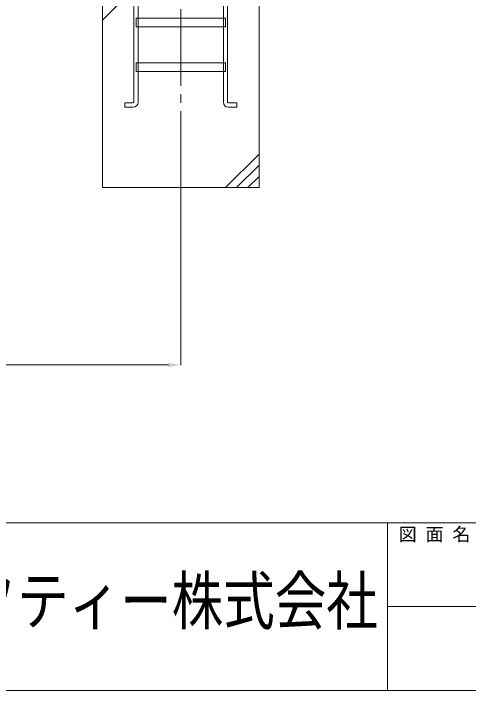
# Model space of a CAD drawing. Units: millimetres, scale not verified. Extents: x 14020 to 34145, y -14438 to 14438.
# Drawn here: x 24072 to 26106, y 562 to 3592 of the extents above; entities that cross this region are included whole.
import ezdxf
from ezdxf.enums import TextEntityAlignment as Align

# ---------------------------------------------------------------- set-up
doc = ezdxf.new("R2010")
doc.units = ezdxf.units.MM
doc.header["$LTSCALE"] = 38
doc.linetypes.add('CHAIN2', pattern=[12, 9, -1, 1, -1])
doc.linetypes.add('DASHED1', pattern=[1.8, 1.2, -0.6])
for name, color, linetype, lineweight in [('0-7_ﾛｺﾞ', 140, 'Continuous', 9), ('0-9_基礎工事用PCA小', 7, 'Continuous', 18), ('0-A_図面枠', 7, 'Continuous', 18), ('0-B_寸法', 3, 'Continuous', 18), ('1-3_通芯', 1, 'CHAIN2', 18)]:
    doc.layers.add(name, color=color, linetype=linetype, lineweight=lineweight)
doc.styles.add('ＭＳ ゴシック', font='')
doc.styles.get('ＭＳ ゴシック').set_extended_font_data('MS Gothic')

msp = doc.modelspace()

# ---------------------------------------------------------------- linework, layer by layer
at = {"layer": '0-9_基礎工事用PCA小'}
for p, q in [((24469.8, 3562.5), (24619.8, 3712.5)), ((24629.33, 3532.5), (24629.33, 3370.5)), ((25010.28, 3532.5), (25010.28, 3370.5)), ((24629.33, 3332.5), (24629.33, 3195.5)), ((25010.28, 3332.5), (25010.28, 3195.5)), ((25169.8, 2962.5), (25019.8, 2812.5)), ((25169.8, 2912.5), (25069.8, 2812.5)), ((25169.8, 2862.5), (25119.8, 2812.5))]:
    msp.add_line(p, q, dxfattribs=at)
at = {"layer": '0-9_基礎工事用PCA小', "color": 4, "linetype": 'DASHED1', "lineweight": 9}
for p, q in [((24629.33, 3570.5), (24629.33, 3532.5)), ((25010.28, 3570.5), (25010.28, 3532.5)), ((24629.33, 3370.5), (24629.33, 3332.5)), ((25010.28, 3370.5), (25010.28, 3332.5))]:
    msp.add_line(p, q, dxfattribs=at)
at = {"layer": '0-9_基礎工事用PCA小'}
for points in [[(24610.28, 3195.55), (24610.28, 3772.5), (24629.33, 3772.5), (24629.33, 3570.5)], [(25029.33, 3195.55), (25029.33, 3772.5), (25010.28, 3772.5), (25010.28, 3570.5)], [(24606.32, 3172.5), (24569.33, 3172.5), (24569.33, 3191.55), (24606.28, 3191.55)], [(25033.28, 3172.5), (25070.27, 3172.5), (25070.27, 3191.55), (25033.33, 3191.55)]]:
    msp.add_lwpolyline(points, dxfattribs=at)
for points in [[(24469.8, 2812.5), (25169.8, 2812.5), (25169.8, 3712.5), (24469.8, 3712.5)], [(24619.8, 3570.5), (25019.8, 3570.5), (25019.8, 3532.5), (24619.8, 3532.5)], [(24619.8, 3370.5), (25019.8, 3370.5), (25019.8, 3332.5), (24619.8, 3332.5)]]:
    msp.add_lwpolyline(points, close=True, dxfattribs=at)
for centre, radius, start, end in [((24606.28, 3195.55), 4, 270, 0), ((24606.32, 3195.5), 23, 270, 0), ((25033.28, 3195.5), 23, 180, 270), ((25033.33, 3195.55), 4, 180, 270)]:
    msp.add_arc(centre, radius, start, end, dxfattribs=at)
at = {"layer": '0-A_図面枠'}
for p, q in [((14019.8, 1312.5), (34144.8, 1312.5)), ((25744.8, 1312.5), (25744.8, 562.5)), ((25744.8, 937.5), (34144.8, 937.5))]:
    msp.add_line(p, q, dxfattribs=at)
msp.add_lwpolyline([(14019.8, 14437.5), (34144.8, 14437.5), (34144.8, 562.5), (14019.8, 562.5)], close=True, dxfattribs=at)
at = {"layer": '0-B_寸法'}
for p, q in [((24819.8, 2811.5), (24819.8, 2018.05)), ((24764.8, 2019.05), (16674.8, 2019.05))]:
    msp.add_line(p, q, dxfattribs=at)
at = {"layer": '0-B_寸法', "color": 91}
msp.add_solid([(24764.8, 2028.2), (24819.8, 2019.05), (24764.8, 2009.88)], dxfattribs=at)
at = {"layer": '1-3_通芯'}
msp.add_line((24819.8, 2812.5), (24819.8, 4724.5), dxfattribs=at)

# ---------------------------------------------------------------- texts
at = {"layer": '0-7_ﾛｺﾞ', "color": 7, "style": 'ＭＳ ゴシック', "width": 0.8}
msp.add_text('日本セイフティー株式会社', height=211.1, dxfattribs=at).set_placement((22936.55, 794.98), align=Align.BOTTOM_LEFT)
at = {"layer": '0-A_図面枠', "style": 'ＭＳ ゴシック'}
msp.add_text('図 面 名', height=58.65, dxfattribs=at).set_placement((25794.8, 1214.5), align=Align.BOTTOM_LEFT)

doc.saveas('drawing.dxf')
